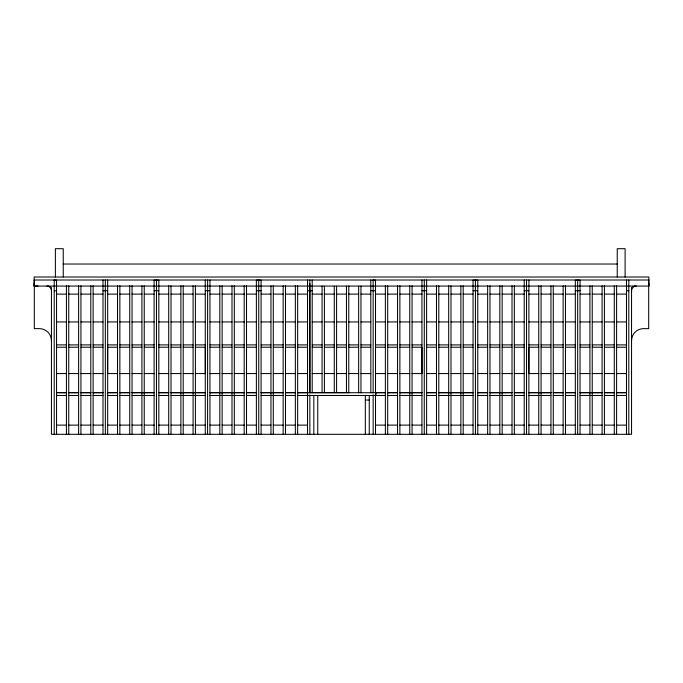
<?xml version="1.0" encoding="UTF-8"?>
<svg xmlns="http://www.w3.org/2000/svg" width="683" height="683" viewBox="0 0 683 683"><rect width="100%" height="100%" fill="white"/><g stroke="black" fill="none" stroke-linecap="round" stroke-linejoin="round"><path stroke-width="1.02" d="M34.15 283.539L34.15 286.075L648.85 286.075L648.85 283.539M63.246 264.031L617.236 264.031M34.15 280.004L648.85 280.004M54.205 280.175L56.561 280.175L56.561 434.303M373.149 280.175L375.505 280.175L375.505 434.303M309.851 283.718L309.894 392.725M38.086 286.075L34.15 286.075L34.15 277.008L648.85 277.008L648.85 286.075M54.205 290.753L56.561 290.753M102.996 290.753L107.675 290.753M154.11 290.753L158.832 290.753M205.267 290.753L209.946 290.753M256.381 290.753L261.094 290.753M307.529 290.753L312.208 290.753M370.792 290.753L375.505 290.753M421.94 290.753L426.619 290.753M473.054 290.753L477.776 290.753M524.211 290.753L528.89 290.753M575.325 290.753L580.046 290.753M626.482 290.753L628.838 290.753M56.561 294.108L66.43 294.108M68.752 294.108L78.622 294.108M80.936 294.108L90.805 294.108M93.127 294.108L103.039 294.108M107.632 294.108L117.544 294.108M119.867 294.108L129.736 294.108M132.05 294.108L141.919 294.108M144.241 294.108L154.11 294.108M158.832 294.108L168.701 294.108M171.015 294.108L180.884 294.108M183.206 294.108L193.076 294.108M195.398 294.108L205.31 294.108M209.903 294.108L219.815 294.108M222.129 294.108L231.998 294.108M234.32 294.108L244.19 294.108M246.512 294.108L256.381 294.108M261.094 294.108L270.963 294.108M273.285 294.108L283.155 294.108M285.477 294.108L295.346 294.108M297.66 294.108L307.572 294.108M312.208 294.108L322.077 294.108M324.399 294.108L334.269 294.108M336.591 294.108L346.46 294.108M348.774 294.108L358.643 294.108M360.966 294.108L370.835 294.108M375.505 294.108L385.374 294.108M387.696 294.108L397.566 294.108M399.888 294.108L409.757 294.108M412.071 294.108L421.992 294.108M426.576 294.108L436.488 294.108M438.81 294.108L448.68 294.108M451.002 294.108L460.871 294.108M463.185 294.108L473.054 294.108M477.776 294.108L487.645 294.108M489.967 294.108L499.836 294.108M502.15 294.108L512.019 294.108M514.342 294.108L524.254 294.108M528.847 294.108L538.759 294.108M541.081 294.108L550.95 294.108M553.264 294.108L563.134 294.108M565.456 294.108L575.325 294.108M580.046 294.108L589.916 294.108M592.229 294.108L602.099 294.108M604.421 294.108L614.29 294.108M616.612 294.108L626.524 294.108M56.561 321.941L66.43 321.941M68.752 321.941L78.622 321.941M80.936 321.941L90.805 321.941M93.127 321.941L103.039 321.941M107.632 321.941L117.544 321.941M119.867 321.941L129.736 321.941M132.05 321.941L141.919 321.941M144.241 321.941L154.11 321.941M158.832 321.941L168.701 321.941M171.015 321.941L180.884 321.941M183.206 321.941L193.076 321.941M195.398 321.941L205.31 321.941M209.903 321.941L219.815 321.941M222.129 321.941L231.998 321.941M234.32 321.941L244.19 321.941M246.512 321.941L256.381 321.941M261.094 321.941L270.963 321.941M273.285 321.941L283.155 321.941M285.477 321.941L295.346 321.941M297.66 321.941L307.572 321.941M312.208 321.941L322.077 321.941M324.399 321.941L334.269 321.941M336.591 321.941L346.46 321.941M348.774 321.941L358.643 321.941M360.966 321.941L370.835 321.941M375.505 321.941L385.374 321.941M387.696 321.941L397.566 321.941M399.888 321.941L409.757 321.941M412.071 321.941L421.992 321.941M426.576 321.941L436.488 321.941M438.81 321.941L448.68 321.941M451.002 321.941L460.871 321.941M463.185 321.941L473.054 321.941M477.776 321.941L487.645 321.941M489.967 321.941L499.836 321.941M502.15 321.941L512.019 321.941M514.342 321.941L524.254 321.941M528.847 321.941L538.759 321.941M541.081 321.941L550.95 321.941M553.264 321.941L563.134 321.941M565.456 321.941L575.325 321.941M580.046 321.941L589.916 321.941M592.229 321.941L602.099 321.941M604.421 321.941L614.29 321.941M616.612 321.941L626.524 321.941M56.561 344.898L66.43 344.898M68.752 344.898L78.622 344.898M80.936 344.898L90.805 344.898M93.127 344.898L102.996 344.898M107.675 344.898L117.544 344.898M119.867 344.898L129.736 344.898M132.05 344.898L141.919 344.898M144.241 344.898L154.11 344.898M158.832 344.898L168.701 344.898M171.015 344.898L180.884 344.898M183.206 344.898L193.076 344.898M195.398 344.898L205.267 344.898M209.946 344.898L219.815 344.898M222.129 344.898L231.998 344.898M234.32 344.898L244.19 344.898M246.512 344.898L256.381 344.898M261.094 344.898L270.963 344.898M273.285 344.898L283.155 344.898M285.477 344.898L295.346 344.898M297.66 344.898L307.529 344.898M312.208 344.898L322.077 344.898M324.399 344.898L334.269 344.898M336.591 344.898L346.46 344.898M348.774 344.898L358.643 344.898M360.966 344.898L370.835 344.898M375.505 344.898L385.374 344.898M387.696 344.898L397.566 344.898M399.888 344.898L409.757 344.898M412.071 344.898L421.94 344.898M426.619 344.898L436.488 344.898M438.81 344.898L448.68 344.898M451.002 344.898L460.871 344.898M463.185 344.898L473.054 344.898M477.776 344.898L487.645 344.898M489.967 344.898L499.836 344.898M502.15 344.898L512.019 344.898M514.342 344.898L524.211 344.898M528.89 344.898L538.759 344.898M541.081 344.898L550.95 344.898M553.264 344.898L563.134 344.898M565.456 344.898L575.325 344.898M580.046 344.898L589.916 344.898M592.229 344.898L602.099 344.898M604.421 344.898L614.29 344.898M616.612 344.898L626.482 344.898M56.561 347.212L66.43 347.212M68.752 347.212L78.622 347.212M80.936 347.212L90.805 347.212M93.127 347.212L102.996 347.212M117.544 347.212L107.675 347.212L107.632 373.567L117.544 373.567M119.867 347.212L129.736 347.212M132.05 347.212L141.919 347.212M144.241 347.212L154.11 347.212M158.832 347.212L168.701 347.212M171.015 347.212L180.884 347.212M183.206 347.212L193.076 347.212M195.398 347.212L205.267 347.212M209.946 347.212L219.815 347.212M222.129 347.212L231.998 347.212M234.32 347.212L244.19 347.212M246.512 347.212L256.381 347.212M261.094 347.212L270.963 347.212M273.285 347.212L283.155 347.212M285.477 347.212L295.346 347.212M297.66 347.212L307.529 347.212M312.208 347.212L322.077 347.212M324.399 347.212L334.269 347.212M336.591 347.212L346.46 347.212M348.774 347.212L358.643 347.212M360.966 347.212L370.835 347.212M375.505 347.212L385.374 347.212M387.696 347.212L397.566 347.212M399.888 347.212L409.757 347.212M412.071 347.212L421.94 347.212L421.992 373.567L412.071 373.567M426.619 347.212L436.488 347.212M438.81 347.212L448.68 347.212M451.002 347.212L460.871 347.212M463.185 347.212L473.054 347.212M477.776 347.212L487.645 347.212M489.967 347.212L499.836 347.212M502.15 347.212L512.019 347.212M514.342 347.212L524.211 347.212M538.759 347.212L528.89 347.212L528.847 373.567L538.759 373.567M541.081 347.212L550.95 347.212M553.264 347.212L563.134 347.212M565.456 347.212L575.325 347.212M580.046 347.212L589.916 347.212M592.229 347.212L602.099 347.212M604.421 347.212L614.29 347.212M616.612 347.212L626.482 347.212M56.561 373.567L66.43 373.567M68.752 373.567L78.622 373.567M80.936 373.567L90.805 373.567M93.127 373.567L103.039 373.567M119.867 373.567L129.736 373.567M132.05 373.567L141.919 373.567M144.241 373.567L154.11 373.567M158.832 373.567L168.701 373.567M171.015 373.567L180.884 373.567M183.206 373.567L193.076 373.567M195.398 373.567L205.31 373.567L205.31 347.212M209.903 373.567L219.815 373.567M222.129 373.567L231.998 373.567M234.32 373.567L244.19 373.567M246.512 373.567L256.381 373.567M261.094 373.567L270.963 373.567M273.285 373.567L283.155 373.567M285.477 373.567L295.346 373.567M297.66 373.567L307.572 373.567M312.208 373.567L322.077 373.567M324.399 373.567L334.269 373.567M336.591 373.567L346.46 373.567M348.774 373.567L358.643 373.567M360.966 373.567L370.835 373.567M375.505 373.567L385.374 373.567M387.696 373.567L397.566 373.567M399.888 373.567L409.757 373.567M426.576 373.567L436.488 373.567M438.81 373.567L448.68 373.567M451.002 373.567L460.871 373.567M463.185 373.567L473.054 373.567M477.776 373.567L487.645 373.567M489.967 373.567L499.836 373.567M502.15 373.567L512.019 373.567M514.342 373.567L524.254 373.567M541.081 373.567L550.95 373.567M553.264 373.567L563.134 373.567M565.456 373.567L575.325 373.567M580.046 373.567L589.916 373.567M592.229 373.567L602.099 373.567M604.421 373.567L614.29 373.567M616.612 373.567L626.524 373.567M56.561 392.631L66.43 392.631M68.752 392.631L78.622 392.631M80.936 392.631L90.805 392.631M93.127 392.631L102.996 392.631M107.675 392.631L117.544 392.631M119.867 392.631L129.736 392.631M132.05 392.631L154.11 392.631M158.832 392.631L168.701 392.631M171.015 392.631L205.267 392.631M209.946 392.631L244.19 392.631M246.512 392.631L256.381 392.631M261.094 392.631L283.155 392.631M285.477 392.631L295.346 392.631M297.66 392.631L307.529 392.631M309.851 392.631L348.774 392.631M375.505 392.631L385.374 392.631M387.696 392.631L397.566 392.631M399.888 392.631L421.94 392.631M426.619 392.631L436.488 392.631M438.81 392.631L473.054 392.631M477.776 392.631L487.645 392.631M489.967 392.631L512.019 392.631M514.342 392.631L524.211 392.631M528.89 392.631L550.95 392.631M553.264 392.631L563.134 392.631M565.456 392.631L575.325 392.631M580.046 392.631L602.099 392.631M604.421 392.631L614.29 392.631M616.612 392.631L626.482 392.631M56.561 392.725L66.43 392.725M68.752 392.725L78.622 392.725M80.936 392.725L90.805 392.725M93.127 392.725L102.996 392.725M107.675 392.725L117.544 392.725M119.867 392.725L129.736 392.725M132.05 392.725L154.11 392.725M158.832 392.725L168.701 392.725M171.015 392.725L205.267 392.725M209.946 392.725L244.19 392.725M246.512 392.725L256.381 392.725M261.094 392.725L283.155 392.725M285.477 392.725L295.346 392.725M297.66 392.725L385.374 392.725M387.696 392.725L397.566 392.725M399.888 392.725L421.94 392.725M426.619 392.725L436.488 392.725M438.81 392.725L473.054 392.725M477.776 392.725L487.645 392.725M489.967 392.725L512.019 392.725M514.342 392.725L524.211 392.725M528.89 392.725L550.95 392.725M553.264 392.725L563.134 392.725M565.456 392.725L575.325 392.725M580.046 392.725L602.099 392.725M604.421 392.725L614.29 392.725M616.612 392.725L626.482 392.725M56.561 395.474L66.43 395.474M68.752 395.474L78.622 395.474M80.936 395.474L90.805 395.474M93.127 395.474L102.996 395.474M107.675 395.474L117.544 395.474M119.867 395.474L129.736 395.474M132.05 395.474L154.11 395.474M158.832 395.474L168.701 395.474M171.015 395.474L205.267 395.474M209.946 395.474L244.19 395.474M246.512 395.474L256.381 395.474M261.094 395.474L283.155 395.474M285.477 395.474L295.346 395.474M297.66 395.474L385.374 395.474M387.696 395.474L397.566 395.474M399.888 395.474L421.94 395.474M426.619 395.474L436.488 395.474M438.81 395.474L473.054 395.474M477.776 395.474L487.645 395.474M489.967 395.474L512.019 395.474M514.342 395.474L524.211 395.474M528.89 395.474L550.95 395.474M553.264 395.474L563.134 395.474M565.456 395.474L575.325 395.474M580.046 395.474L602.099 395.474M604.421 395.474L614.29 395.474M616.612 395.474L626.482 395.474M365.328 400.05L369.255 400.05M56.561 425.116L66.43 425.116M68.752 425.116L78.622 425.116M80.936 425.116L90.805 425.116M93.127 425.116L102.996 425.116M107.675 425.116L117.544 425.116M119.867 425.116L129.736 425.116M132.05 425.116L141.919 425.116M144.241 425.116L154.11 425.116M158.832 425.116L168.701 425.116M171.015 425.116L180.884 425.116M183.206 425.116L193.076 425.116M195.398 425.116L205.267 425.116M209.946 425.116L219.815 425.116M222.129 425.116L231.998 425.116M234.32 425.116L244.19 425.116M246.512 425.116L256.381 425.116M261.094 425.116L270.963 425.116M273.285 425.116L283.155 425.116M285.477 425.116L295.346 425.116M297.66 425.116L307.529 425.116M375.505 425.116L385.374 425.116M387.696 425.116L397.566 425.116M399.888 425.116L409.757 425.116M412.071 425.116L421.94 425.116M426.619 425.116L436.488 425.116M438.81 425.116L448.68 425.116M451.002 425.116L460.871 425.116M463.185 425.116L473.054 425.116M477.776 425.116L487.645 425.116M489.967 425.116L499.836 425.116M502.15 425.116L512.019 425.116M514.342 425.116L524.211 425.116M528.89 425.116L538.759 425.116M541.081 425.116L550.95 425.116M553.264 425.116L563.134 425.116M565.456 425.116L575.325 425.116M580.046 425.116L589.916 425.116M592.229 425.116L602.099 425.116M604.421 425.116L614.29 425.116M616.612 425.116L626.482 425.116M648.696 280.004L648.696 328.643L643.565 328.643A12.012 12.012 0 0 0 631.553 340.655M631.553 287.406L631.553 434.303L51.447 434.303L51.447 287.406M628.795 280.004L628.795 434.303M626.482 280.004L626.482 434.303M625.107 277.008L625.107 248.697L617.236 248.697L617.236 277.008M616.612 285.793L616.612 434.303M614.29 285.793L614.29 434.303M604.421 285.793L604.421 434.303M602.099 285.793L602.099 434.303M592.229 285.793L592.229 434.303M589.916 285.793L589.916 434.303M580.046 434.303L580.046 280.175L575.325 280.175L575.325 434.303M577.681 280.004L577.681 434.303M565.456 285.793L565.456 434.303M563.134 285.793L563.134 434.303M553.264 285.793L553.264 434.303M550.95 285.793L550.95 434.303M541.081 285.793L541.081 434.303M538.759 285.793L538.759 434.303M528.89 280.004L528.89 434.303M526.533 280.004L526.533 434.303M524.211 280.004L524.211 434.303M514.342 285.793L514.342 434.303M512.019 285.793L512.019 434.303M502.15 285.793L502.15 434.303M499.836 285.793L499.836 434.303M489.967 285.793L489.967 434.303M487.645 285.793L487.645 434.303M477.776 434.303L477.776 280.175L473.054 280.175L473.054 434.303M475.419 280.004L475.419 434.303M463.185 285.793L463.185 434.303M460.871 285.793L460.871 434.303M451.002 285.793L451.002 434.303M448.68 285.793L448.68 434.303M438.81 285.793L438.81 434.303M436.488 285.793L436.488 434.303M426.619 280.004L426.619 434.303M424.305 280.004L424.263 434.303M421.94 280.004L421.94 434.303M412.071 285.793L412.071 434.303M409.757 285.793L409.757 434.303M399.888 285.793L399.888 434.303M397.566 285.793L397.566 434.303M387.696 285.793L387.696 434.303M385.374 285.793L385.374 434.303M375.94 392.725L375.94 395.474M373.149 280.004L373.149 392.836M373.149 394.714L373.149 434.303M370.792 280.004L370.835 392.725M369.255 395.474L369.255 434.303M365.328 395.474L365.328 434.303M360.966 286.075L360.966 392.725M358.643 286.075L358.643 392.725M348.774 286.075L348.774 392.725M346.46 286.075L346.46 392.631M336.591 286.075L336.591 392.631M334.269 286.075L334.269 392.631M324.399 286.075L324.399 392.631M322.077 286.075L322.077 392.631M317.757 395.474L317.757 434.303M313.821 395.474L313.821 434.303M312.208 280.004L312.208 392.631M309.851 280.004L309.851 392.725M309.851 394.859L309.851 434.303M307.529 280.004L307.529 434.303M297.66 285.793L297.66 434.303M295.346 285.793L295.346 434.303M285.477 285.793L285.477 434.303M283.155 285.793L283.155 434.303M273.285 285.793L273.285 434.303M270.963 285.793L270.963 434.303M261.094 434.303L261.094 280.175L256.381 280.175L256.381 434.303M258.737 280.004L258.737 434.303M246.512 285.793L246.512 434.303M244.19 285.793L244.19 434.303M234.32 285.793L234.32 434.303M231.998 285.793L231.998 434.303M222.129 285.793L222.129 434.303M219.815 285.793L219.815 434.303M209.946 280.004L209.946 434.303M207.623 280.004L207.581 434.303M205.267 280.004L205.267 434.303M195.398 285.793L195.398 434.303M193.076 285.793L193.076 434.303M183.206 285.793L183.206 434.303M180.884 285.793L180.884 434.303M171.015 285.793L171.015 434.303M168.701 285.793L168.701 434.303M158.832 434.303L158.832 280.175L154.11 280.175L154.11 434.303M156.467 280.004L156.467 434.303M144.241 285.793L144.241 434.303M141.919 285.793L141.919 434.303M132.05 285.793L132.05 434.303M129.736 285.793L129.736 434.303M119.867 285.793L119.867 434.303M117.544 285.793L117.544 434.303M107.675 280.004L107.675 434.303M105.319 280.004L105.353 434.303M102.996 280.004L102.996 434.303M93.127 285.793L93.127 434.303M90.805 285.793L90.805 434.303M80.936 285.793L80.936 434.303M78.622 285.793L78.622 434.303M68.752 285.793L68.752 434.303M66.43 285.793L66.43 434.303M63.246 277.008L63.246 248.697L55.383 248.697L55.383 277.008M54.205 280.004L54.205 434.303M34.304 280.004L34.304 328.643L39.435 328.643A12.012 12.012 0 0 1 51.447 340.655M632.714 286.698A4.679 4.679 0 0 1 633.261 286.433M634.439 286.117A4.679 4.679 0 0 1 635.053 286.075M631.553 290.753A4.679 4.679 0 0 1 636.232 286.075M47.947 286.075A4.679 4.679 0 0 1 48.561 286.117M49.739 286.433A4.679 4.679 0 0 1 50.286 286.698M46.768 286.075A4.679 4.679 0 0 1 51.447 290.753"/></g></svg>
